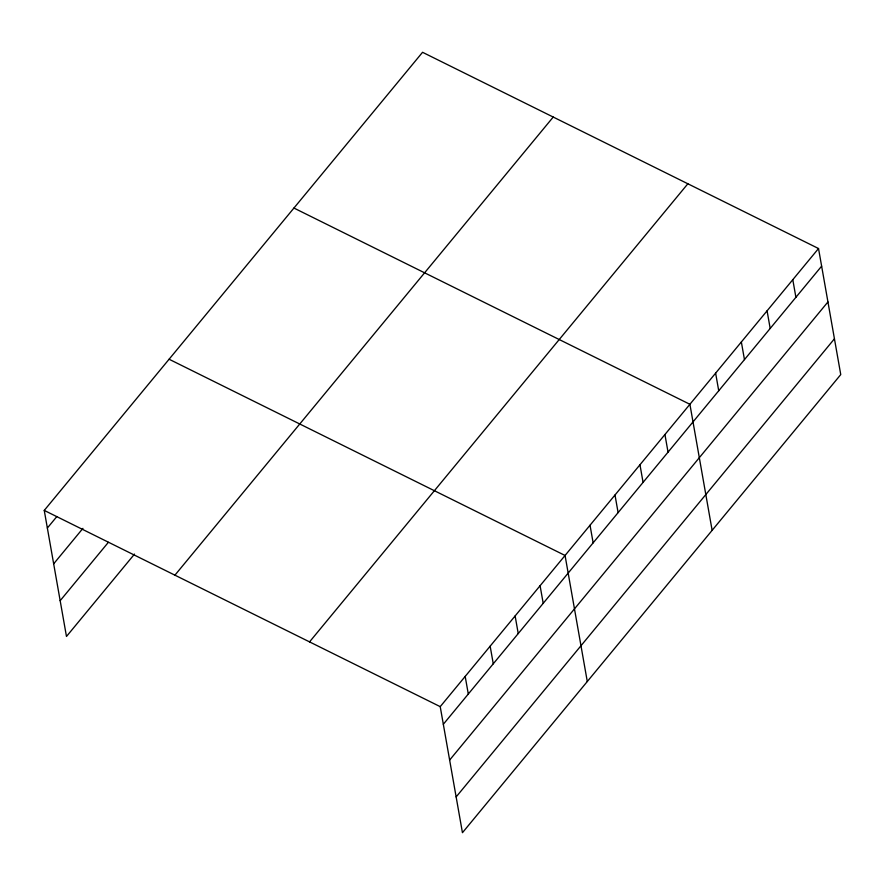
<?xml version="1.0" encoding="UTF-8"?>
<svg xmlns="http://www.w3.org/2000/svg" width="885" height="885" viewBox="0 0 885 885"><rect width="100%" height="100%" fill="white"/><g stroke="black" fill="none" stroke-linecap="round" stroke-linejoin="round"><path stroke-width="1.33" d="M134.498 554.098L66.475 636.47L44.25 510.413L422.554 52.292L818.525 248.53L840.75 374.587L462.446 832.708L440.221 706.65L818.525 248.53M47.359 528.035L56.828 516.574M53.664 563.822L82.936 528.367M60.169 600.683L108.379 542.306M174.92 575.173L553.225 117.052M309.551 641.89L687.855 183.77M443.33 724.273L821.634 266.153M449.635 760.06L827.94 301.94M456.14 796.92L834.444 338.8M293.931 208.052L689.902 404.29L712.126 530.347M169.09 359.233L565.061 555.47L587.286 681.527M44.25 510.413L440.221 706.65M792.794 279.682L795.903 297.305M767.074 310.834L770.182 328.457M741.353 341.986L744.462 359.609M715.622 373.138L718.731 390.761M664.934 434.524L668.042 452.147M639.966 464.758L643.074 482.391M614.998 495.003L618.106 512.625M590.029 525.236L593.138 542.859M540.093 585.704L543.202 603.327M515.125 615.938L518.234 633.572M490.157 646.172L493.266 663.805M465.189 676.417L468.298 694.039"/></g></svg>
